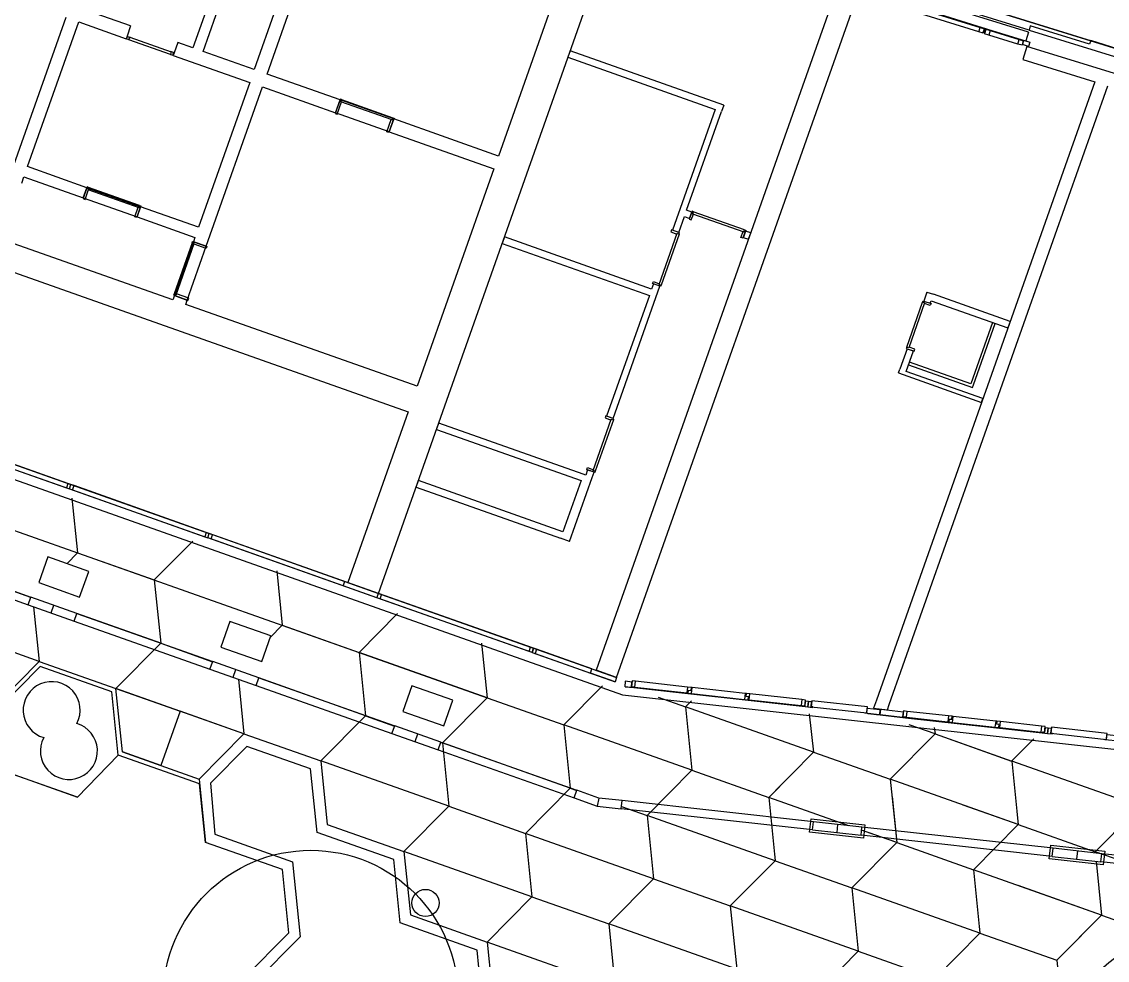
# Model space of a CAD drawing. Header units: metres. Extents: x 2681598 to 2681800, y 1249481 to 1249590.
# Drawn here: x 2681700.6 to 2681720.59, y 1249539.64 to 1249556.91 of the extents above; entities that cross this region are included whole.
import ezdxf

# ---------------------------------------------------------------- set-up
doc = ezdxf.new("R2010")
doc.units = ezdxf.units.M
doc.layers.add('flaeche', color=7, linetype='Continuous', true_color=0xffffff)
doc.layers.add('linien', color=7, linetype='Continuous', true_color=0x000000)

msp = doc.modelspace()

# ---------------------------------------------------------------- linework, layer by layer
at = {"layer": 'flaeche'}
msp.add_lwpolyline([(2681612.312, 1249590.013), (2681733.121, 1249552.588), (2681762.903, 1249542.058)], dxfattribs=at)
at = {"layer": 'linien'}
for p, q in [((2681612.312, 1249590.013), (2681733.121, 1249552.588)), ((2681609.207, 1249580.751), (2681711.665, 1249544.525)), ((2681705.119, 1249555.947), (2681706.563, 1249560.03)), ((2681710.884, 1249558.692), (2681709.381, 1249554.44)), ((2681707.171, 1249546.391), (2681711.457, 1249558.514)), ((2681704.152, 1249557.562), (2681703.752, 1249556.43)), ((2681703.941, 1249556.364), (2681704.341, 1249557.495)), ((2681719.152, 1249556.759), (2681716.968, 1249557.435)), ((2681702.607, 1249556.835), (2681701.197, 1249557.334)), ((2681715.52, 1249557.255), (2681711.178, 1249544.975)), ((2681719.14, 1249556.72), (2681716.957, 1249557.397)), ((2681716.995, 1249557.209), (2681718.288, 1249556.808)), ((2681705.283, 1249557.162), (2681704.883, 1249556.03)), ((2681711.555, 1249544.841), (2681715.919, 1249557.184)), ((2681718.227, 1249556.725), (2681716.998, 1249557.105)), ((2681717.024, 1249557.189), (2681718.253, 1249556.808)), ((2681701.415, 1249556.991), (2681700.385, 1249554.078)), ((2681700.709, 1249554.245), (2681701.651, 1249556.908)), ((2681701.651, 1249556.908), (2681702.523, 1249556.6)), ((2681702.607, 1249556.835), (2681702.54, 1249556.647)), ((2681702.607, 1249556.835), (2681702.54, 1249556.647)), ((2681718.227, 1249556.725), (2681718.253, 1249556.808)), ((2681718.253, 1249556.808), (2681718.33, 1249556.784)), ((2681718.285, 1249556.798), (2681718.288, 1249556.808)), ((2681718.288, 1249556.808), (2681718.347, 1249556.79)), ((2681719.175, 1249556.835), (2681719.152, 1249556.759)), ((2681720.267, 1249556.497), (2681719.175, 1249556.835)), ((2681702.54, 1249556.647), (2681702.523, 1249556.6)), ((2681702.54, 1249556.647), (2681702.523, 1249556.6)), ((2681702.533, 1249556.596), (2681702.549, 1249556.643)), ((2681702.549, 1249556.643), (2681702.606, 1249556.623)), ((2681702.575, 1249556.581), (2681702.592, 1249556.628)), ((2681702.606, 1249556.623), (2681702.592, 1249556.628)), ((2681702.592, 1249556.628), (2681703.355, 1249556.358)), ((2681718.305, 1249556.701), (2681718.227, 1249556.725)), ((2681718.33, 1249556.784), (2681718.285, 1249556.798)), ((2681718.33, 1249556.784), (2681718.305, 1249556.701)), ((2681718.309, 1249556.716), (2681718.33, 1249556.784)), ((2681718.323, 1249556.712), (2681718.309, 1249556.716)), ((2681718.337, 1249556.707), (2681718.323, 1249556.712)), ((2681718.332, 1249556.692), (2681718.358, 1249556.776)), ((2681718.41, 1249556.668), (2681718.332, 1249556.692)), ((2681718.358, 1249556.776), (2681718.337, 1249556.707)), ((2681718.347, 1249556.79), (2681718.407, 1249556.772)), ((2681718.404, 1249556.762), (2681718.358, 1249556.776)), ((2681718.358, 1249556.776), (2681718.436, 1249556.752)), ((2681718.407, 1249556.772), (2681718.404, 1249556.762)), ((2681718.407, 1249556.772), (2681719.008, 1249556.585)), ((2681718.436, 1249556.752), (2681718.41, 1249556.668)), ((2681718.947, 1249556.502), (2681718.41, 1249556.668)), ((2681718.436, 1249556.752), (2681718.972, 1249556.585)), ((2681719.14, 1249556.72), (2681719.09, 1249556.56)), ((2681719.152, 1249556.759), (2681722.195, 1249555.816)), ((2681702.575, 1249556.581), (2681702.533, 1249556.596)), ((2681703.339, 1249556.311), (2681702.575, 1249556.581)), ((2681703.474, 1249556.529), (2681703.407, 1249556.34)), ((2681703.474, 1249556.529), (2681703.407, 1249556.34)), ((2681703.752, 1249556.43), (2681703.474, 1249556.529)), ((2681718.947, 1249556.502), (2681718.972, 1249556.585)), ((2681719.024, 1249556.478), (2681718.947, 1249556.502)), ((2681718.972, 1249556.585), (2681719.05, 1249556.561)), ((2681719.004, 1249556.575), (2681719.008, 1249556.585)), ((2681719.05, 1249556.561), (2681719.004, 1249556.575)), ((2681719.008, 1249556.585), (2681719.168, 1249556.536)), ((2681719.05, 1249556.561), (2681719.024, 1249556.478)), ((2681719.029, 1249556.493), (2681719.05, 1249556.561)), ((2681719.143, 1249556.458), (2681719.029, 1249556.493)), ((2681719.112, 1249556.457), (2681719.038, 1249556.218)), ((2681719.112, 1249556.457), (2681719.038, 1249556.218)), ((2681719.09, 1249556.56), (2681719.168, 1249556.536)), ((2681722.057, 1249555.544), (2681719.112, 1249556.457)), ((2681719.143, 1249556.458), (2681719.14, 1249556.448)), ((2681719.168, 1249556.536), (2681719.143, 1249556.458)), ((2681720.288, 1249556.564), (2681720.267, 1249556.497)), ((2681721.147, 1249556.297), (2681720.288, 1249556.564)), ((2681703.355, 1249556.358), (2681703.339, 1249556.311)), ((2681703.339, 1249556.311), (2681703.381, 1249556.296)), ((2681703.398, 1249556.343), (2681703.341, 1249556.363)), ((2681703.341, 1249556.363), (2681703.355, 1249556.358)), ((2681703.381, 1249556.296), (2681703.398, 1249556.343)), ((2681703.407, 1249556.34), (2681703.391, 1249556.293)), ((2681703.407, 1249556.34), (2681703.391, 1249556.293)), ((2681703.391, 1249556.293), (2681704.8, 1249555.795)), ((2681704.883, 1249556.03), (2681703.941, 1249556.364)), ((2681710.701, 1249556.376), (2681710.66, 1249556.258)), ((2681710.66, 1249556.258), (2681713.37, 1249555.299)), ((2681713.53, 1249555.376), (2681710.701, 1249556.376)), ((2681719.038, 1249556.218), (2681720.365, 1249555.807)), ((2681676.645, 1249555.971), (2681709.171, 1249544.47)), ((2681706.463, 1249555.472), (2681705.119, 1249555.947)), ((2681720.365, 1249555.807), (2681716.341, 1249544.427)), ((2681704.8, 1249555.795), (2681703.858, 1249553.131)), ((2681703.999, 1249552.779), (2681705.036, 1249555.711)), ((2681705.036, 1249555.711), (2681706.379, 1249555.236)), ((2681716.576, 1249544.343), (2681720.603, 1249555.733)), ((2681706.463, 1249555.472), (2681706.374, 1249555.222)), ((2681706.379, 1249555.236), (2681706.463, 1249555.472)), ((2681706.379, 1249555.236), (2681706.463, 1249555.472)), ((2681706.412, 1249555.209), (2681706.492, 1249555.435)), ((2681706.468, 1249555.486), (2681706.463, 1249555.472)), ((2681707.453, 1249555.122), (2681706.463, 1249555.472)), ((2681706.491, 1249555.478), (2681706.468, 1249555.486)), ((2681706.478, 1249555.44), (2681706.491, 1249555.478)), ((2681706.492, 1249555.435), (2681706.478, 1249555.44)), ((2681707.421, 1249555.107), (2681706.478, 1249555.44)), ((2681706.491, 1249555.478), (2681707.434, 1249555.144)), ((2681706.374, 1249555.222), (2681706.412, 1249555.209)), ((2681707.369, 1249554.886), (2681706.379, 1249555.236)), ((2681713.37, 1249555.299), (2681712.584, 1249553.076)), ((2681712.846, 1249553.443), (2681713.488, 1249555.258)), ((2681713.53, 1249555.376), (2681713.488, 1249555.258)), ((2681707.327, 1249554.885), (2681707.407, 1249555.112)), ((2681707.453, 1249555.122), (2681707.364, 1249554.872)), ((2681707.369, 1249554.886), (2681707.453, 1249555.122)), ((2681707.369, 1249554.886), (2681707.453, 1249555.122)), ((2681707.407, 1249555.112), (2681707.421, 1249555.107)), ((2681707.434, 1249555.144), (2681707.421, 1249555.107)), ((2681707.434, 1249555.144), (2681707.458, 1249555.136)), ((2681707.458, 1249555.136), (2681707.453, 1249555.122)), ((2681709.381, 1249554.44), (2681707.453, 1249555.122)), ((2681707.364, 1249554.872), (2681707.327, 1249554.885)), ((2681707.369, 1249554.886), (2681709.297, 1249554.204)), ((2681701.802, 1249553.858), (2681700.709, 1249554.245)), ((2681700.601, 1249553.938), (2681700.643, 1249554.056)), ((2681700.643, 1249554.056), (2681701.735, 1249553.67)), ((2681709.297, 1249554.204), (2681707.882, 1249550.202)), ((2681701.802, 1249553.858), (2681701.73, 1249553.656)), ((2681701.735, 1249553.67), (2681701.802, 1249553.858)), ((2681701.735, 1249553.67), (2681701.802, 1249553.858)), ((2681701.768, 1249553.642), (2681701.831, 1249553.822)), ((2681701.807, 1249553.873), (2681701.802, 1249553.858)), ((2681701.802, 1249553.858), (2681702.791, 1249553.508)), ((2681701.83, 1249553.864), (2681701.807, 1249553.873)), ((2681701.83, 1249553.864), (2681701.817, 1249553.827)), ((2681701.831, 1249553.822), (2681701.817, 1249553.827)), ((2681701.817, 1249553.827), (2681702.76, 1249553.493)), ((2681702.773, 1249553.531), (2681701.83, 1249553.864)), ((2681701.73, 1249553.656), (2681701.768, 1249553.642)), ((2681701.735, 1249553.67), (2681702.725, 1249553.32)), ((2681702.682, 1249553.319), (2681702.745, 1249553.498)), ((2681702.791, 1249553.508), (2681702.72, 1249553.306)), ((2681702.725, 1249553.32), (2681702.791, 1249553.508)), ((2681702.725, 1249553.32), (2681702.791, 1249553.508)), ((2681702.745, 1249553.498), (2681702.76, 1249553.493)), ((2681702.76, 1249553.493), (2681702.773, 1249553.531)), ((2681702.773, 1249553.531), (2681702.796, 1249553.523)), ((2681702.796, 1249553.523), (2681702.791, 1249553.508)), ((2681703.858, 1249553.131), (2681702.791, 1249553.508)), ((2681712.941, 1249553.41), (2681712.846, 1249553.443)), ((2681712.941, 1249553.41), (2681712.894, 1249553.278)), ((2681712.899, 1249553.292), (2681712.941, 1249553.41)), ((2681712.899, 1249553.292), (2681712.941, 1249553.41)), ((2681712.946, 1249553.424), (2681712.941, 1249553.41)), ((2681712.969, 1249553.415), (2681712.946, 1249553.424)), ((2681712.969, 1249553.415), (2681712.956, 1249553.378)), ((2681713.912, 1249553.082), (2681712.969, 1249553.415)), ((2681702.72, 1249553.306), (2681702.682, 1249553.319)), ((2681702.725, 1249553.32), (2681703.792, 1249552.943)), ((2681712.702, 1249553.034), (2681712.805, 1249553.325)), ((2681712.805, 1249553.325), (2681712.899, 1249553.292)), ((2681712.894, 1249553.278), (2681712.932, 1249553.264)), ((2681712.932, 1249553.264), (2681712.97, 1249553.373)), ((2681712.97, 1249553.373), (2681712.956, 1249553.378)), ((2681712.956, 1249553.378), (2681713.899, 1249553.044)), ((2681712.337, 1249552.076), (2681712.67, 1249553.019)), ((2681712.57, 1249553.081), (2681712.556, 1249553.043)), ((2681712.556, 1249553.043), (2681712.665, 1249553.004)), ((2681712.702, 1249553.034), (2681712.57, 1249553.081)), ((2681712.702, 1249553.034), (2681712.584, 1249553.076)), ((2681712.702, 1249553.034), (2681712.584, 1249553.076)), ((2681712.665, 1249553.004), (2681712.67, 1249553.019)), ((2681712.67, 1249553.019), (2681712.708, 1249553.005)), ((2681712.716, 1249553.029), (2681712.702, 1249553.034)), ((2681712.708, 1249553.005), (2681712.716, 1249553.029)), ((2681713.846, 1249552.941), (2681713.885, 1249553.049)), ((2681713.931, 1249553.059), (2681713.884, 1249552.927)), ((2681713.885, 1249553.049), (2681713.899, 1249553.044)), ((2681713.889, 1249552.942), (2681713.931, 1249553.059)), ((2681713.889, 1249552.942), (2681713.931, 1249553.059)), ((2681713.899, 1249553.044), (2681713.912, 1249553.082)), ((2681713.912, 1249553.082), (2681713.936, 1249553.074)), ((2681713.936, 1249553.074), (2681713.931, 1249553.059)), ((2681714.025, 1249553.026), (2681713.931, 1249553.059)), ((2681713.983, 1249552.908), (2681714.025, 1249553.026)), ((2681703.385, 1249551.792), (2681700.236, 1249552.906)), ((2681703.741, 1249552.844), (2681703.408, 1249551.901)), ((2681703.413, 1249551.873), (2681703.763, 1249552.862)), ((2681703.445, 1249551.888), (2681703.779, 1249552.831)), ((2681703.741, 1249552.844), (2681703.749, 1249552.867)), ((2681703.779, 1249552.831), (2681703.741, 1249552.844)), ((2681703.749, 1249552.867), (2681703.763, 1249552.862)), ((2681703.792, 1249552.943), (2681703.763, 1249552.862)), ((2681703.763, 1249552.862), (2681704.013, 1249552.774)), ((2681703.999, 1249552.779), (2681703.763, 1249552.862)), ((2681703.999, 1249552.779), (2681703.763, 1249552.862)), ((2681703.774, 1249552.816), (2681703.779, 1249552.831)), ((2681704, 1249552.736), (2681703.774, 1249552.816)), ((2681709.49, 1249552.95), (2681709.448, 1249552.832)), ((2681709.448, 1249552.832), (2681712.159, 1249551.873)), ((2681712.201, 1249551.991), (2681709.49, 1249552.95)), ((2681712.708, 1249553.005), (2681712.374, 1249552.063)), ((2681713.884, 1249552.927), (2681713.846, 1249552.941)), ((2681713.889, 1249552.942), (2681713.983, 1249552.908)), ((2681703.649, 1249551.789), (2681703.999, 1249552.779)), ((2681704.013, 1249552.774), (2681704, 1249552.736)), ((2681700.069, 1249552.434), (2681707.716, 1249549.731)), ((2681711.491, 1249549.61), (2681712.352, 1249552.044)), ((2681712.234, 1249552.086), (2681712.201, 1249551.991)), ((2681712.22, 1249552.091), (2681712.233, 1249552.128)), ((2681712.352, 1249552.044), (2681712.22, 1249552.091)), ((2681712.233, 1249552.128), (2681712.342, 1249552.09)), ((2681712.352, 1249552.044), (2681712.234, 1249552.086)), ((2681712.352, 1249552.044), (2681712.234, 1249552.086)), ((2681712.342, 1249552.09), (2681712.337, 1249552.076)), ((2681712.337, 1249552.076), (2681712.374, 1249552.063)), ((2681712.366, 1249552.039), (2681712.352, 1249552.044)), ((2681712.374, 1249552.063), (2681712.366, 1249552.039)), ((2681703.413, 1249551.873), (2681703.385, 1249551.792)), ((2681703.408, 1249551.901), (2681703.399, 1249551.878)), ((2681703.399, 1249551.878), (2681703.413, 1249551.873)), ((2681703.408, 1249551.901), (2681703.445, 1249551.888)), ((2681703.413, 1249551.873), (2681703.663, 1249551.784)), ((2681703.649, 1249551.789), (2681703.413, 1249551.873)), ((2681703.649, 1249551.789), (2681703.413, 1249551.873)), ((2681703.45, 1249551.902), (2681703.445, 1249551.888)), ((2681703.677, 1249551.822), (2681703.45, 1249551.902)), ((2681703.663, 1249551.784), (2681703.677, 1249551.822)), ((2681712.159, 1249551.873), (2681711.373, 1249549.652)), ((2681717.272, 1249551.936), (2681717.214, 1249551.771)), ((2681717.272, 1249551.936), (2681717.39, 1249551.895)), ((2681718.804, 1249551.395), (2681717.39, 1249551.895)), ((2681703.621, 1249551.709), (2681703.649, 1249551.789)), ((2681707.882, 1249550.202), (2681703.621, 1249551.709)), ((2681716.898, 1249550.923), (2681717.191, 1249551.753)), ((2681717.229, 1249551.739), (2681716.936, 1249550.91)), ((2681717.191, 1249551.753), (2681717.2, 1249551.776)), ((2681717.229, 1249551.739), (2681717.191, 1249551.753)), ((2681717.2, 1249551.776), (2681717.214, 1249551.771)), ((2681717.214, 1249551.771), (2681717.332, 1249551.73)), ((2681717.214, 1249551.771), (2681717.346, 1249551.725)), ((2681717.214, 1249551.771), (2681717.332, 1249551.73)), ((2681717.224, 1249551.725), (2681717.229, 1249551.739)), ((2681717.333, 1249551.687), (2681717.224, 1249551.725)), ((2681717.332, 1249551.73), (2681717.348, 1249551.777)), ((2681717.346, 1249551.725), (2681717.333, 1249551.687)), ((2681717.348, 1249551.777), (2681718.763, 1249551.277)), ((2681718.48, 1249551.377), (2681718.08, 1249550.245)), ((2681718.127, 1249550.229), (2681718.527, 1249551.36)), ((2681718.48, 1249551.377), (2681718.527, 1249551.36)), ((2681718.804, 1249551.395), (2681718.763, 1249551.277)), ((2681716.904, 1249550.894), (2681716.771, 1249550.517)), ((2681716.888, 1249550.476), (2681717.022, 1249550.853)), ((2681716.898, 1249550.923), (2681716.89, 1249550.899)), ((2681716.89, 1249550.899), (2681716.904, 1249550.894)), ((2681716.936, 1249550.91), (2681716.898, 1249550.923)), ((2681716.904, 1249550.894), (2681717.022, 1249550.853)), ((2681716.904, 1249550.894), (2681717.036, 1249550.848)), ((2681716.904, 1249550.894), (2681717.022, 1249550.853)), ((2681716.941, 1249550.924), (2681716.936, 1249550.91)), ((2681717.049, 1249550.886), (2681716.941, 1249550.924)), ((2681717.036, 1249550.848), (2681717.049, 1249550.886)), ((2681716.932, 1249550.598), (2681716.948, 1249550.645)), ((2681718.08, 1249550.245), (2681716.948, 1249550.645)), ((2681716.746, 1249550.447), (2681716.771, 1249550.517)), ((2681716.746, 1249550.447), (2681718.278, 1249549.905)), ((2681718.303, 1249549.976), (2681716.888, 1249550.476)), ((2681716.932, 1249550.598), (2681718.11, 1249550.182)), ((2681718.11, 1249550.182), (2681718.127, 1249550.229)), ((2681718.278, 1249549.905), (2681718.303, 1249549.976)), ((2681707.716, 1249549.731), (2681706.605, 1249546.591)), ((2681711.359, 1249549.657), (2681711.346, 1249549.619)), ((2681711.346, 1249549.619), (2681711.454, 1249549.581)), ((2681711.491, 1249549.61), (2681711.359, 1249549.657)), ((2681711.491, 1249549.61), (2681711.373, 1249549.652)), ((2681711.491, 1249549.61), (2681711.373, 1249549.652)), ((2681711.505, 1249549.605), (2681711.491, 1249549.61)), ((2681708.238, 1249549.408), (2681708.28, 1249549.526)), ((2681710.943, 1249548.584), (2681708.28, 1249549.526)), ((2681711.126, 1249548.652), (2681711.459, 1249549.595)), ((2681711.497, 1249549.582), (2681711.164, 1249548.639)), ((2681711.454, 1249549.581), (2681711.459, 1249549.595)), ((2681711.459, 1249549.595), (2681711.497, 1249549.582)), ((2681711.497, 1249549.582), (2681711.505, 1249549.605)), ((2681698.931, 1249549.215), (2681701.479, 1249548.314)), ((2681698.959, 1249549.295), (2681701.508, 1249548.394)), ((2681701.451, 1249548.414), (2681699.016, 1249549.275)), ((2681708.238, 1249549.408), (2681710.901, 1249548.467)), ((2681698.988, 1249549.195), (2681701.423, 1249548.334)), ((2681711.023, 1249548.662), (2681710.99, 1249548.568)), ((2681711.009, 1249548.667), (2681711.023, 1249548.705)), ((2681711.141, 1249548.62), (2681711.009, 1249548.667)), ((2681711.023, 1249548.705), (2681711.131, 1249548.666)), ((2681711.141, 1249548.62), (2681711.023, 1249548.662)), ((2681711.141, 1249548.62), (2681711.023, 1249548.662)), ((2681711.108, 1249548.526), (2681711.141, 1249548.62)), ((2681711.131, 1249548.666), (2681711.126, 1249548.652)), ((2681711.164, 1249548.639), (2681711.126, 1249548.652)), ((2681711.155, 1249548.615), (2681711.141, 1249548.62)), ((2681711.164, 1249548.639), (2681711.155, 1249548.615)), ((2681701.451, 1249548.414), (2681701.423, 1249548.334)), ((2681701.508, 1249548.394), (2681701.451, 1249548.414)), ((2681707.863, 1249548.348), (2681707.905, 1249548.466)), ((2681710.568, 1249547.524), (2681707.905, 1249548.466)), ((2681710.901, 1249548.467), (2681710.568, 1249547.524)), ((2681710.691, 1249547.348), (2681711.108, 1249548.526)), ((2681710.99, 1249548.568), (2681710.943, 1249548.584)), ((2681701.423, 1249548.334), (2681701.479, 1249548.314)), ((2681701.479, 1249548.314), (2681701.508, 1249548.394)), ((2681701.479, 1249548.314), (2681704.028, 1249547.413)), ((2681701.479, 1249548.314), (2681701.536, 1249548.294)), ((2681701.508, 1249548.394), (2681704.056, 1249547.493)), ((2681701.564, 1249548.374), (2681701.508, 1249548.394)), ((2681701.536, 1249548.294), (2681701.564, 1249548.374)), ((2681701.536, 1249548.294), (2681703.971, 1249547.433)), ((2681704, 1249547.513), (2681701.564, 1249548.374)), ((2681707.863, 1249548.348), (2681710.526, 1249547.406)), ((2681701.527, 1249548.14), (2681701.629, 1249547.137)), ((2681704, 1249547.513), (2681703.971, 1249547.433)), ((2681703.971, 1249547.433), (2681704.028, 1249547.413)), ((2681704.056, 1249547.493), (2681704, 1249547.513)), ((2681704.028, 1249547.413), (2681704.056, 1249547.493)), ((2681707.143, 1249546.311), (2681704.028, 1249547.413)), ((2681704.084, 1249547.393), (2681704.028, 1249547.413)), ((2681707.171, 1249546.391), (2681704.056, 1249547.493)), ((2681704.056, 1249547.493), (2681704.113, 1249547.473)), ((2681704.113, 1249547.473), (2681704.084, 1249547.393)), ((2681704.113, 1249547.473), (2681706.549, 1249546.611)), ((2681703.043, 1249546.637), (2681703.753, 1249547.353)), ((2681706.521, 1249546.531), (2681704.084, 1249547.393)), ((2681710.691, 1249547.348), (2681710.526, 1249547.406)), ((2681698.214, 1249547.066), (2681700.717, 1249546.181)), ((2681698.264, 1249547.207), (2681700.767, 1249546.322)), ((2681701.081, 1249547.06), (2681700.914, 1249546.588)), ((2681701.835, 1249546.793), (2681701.081, 1249547.06)), ((2681701.43, 1249546.936), (2681701.629, 1249547.137)), ((2681701.629, 1249547.137), (2681703.043, 1249546.637)), ((2681699.39, 1249546.804), (2681700.765, 1249546.318)), ((2681701.668, 1249546.322), (2681701.835, 1249546.793)), ((2681703.043, 1249546.637), (2681703.161, 1249545.471)), ((2681705.299, 1249546.806), (2681705.4, 1249545.803)), ((2681706.521, 1249546.531), (2681706.549, 1249546.611)), ((2681706.549, 1249546.611), (2681707.171, 1249546.391)), ((2681700.914, 1249546.588), (2681701.668, 1249546.322)), ((2681707.143, 1249546.311), (2681706.521, 1249546.531)), ((2681706.605, 1249546.591), (2681707.171, 1249546.391)), ((2681700.717, 1249546.181), (2681700.767, 1249546.322)), ((2681700.717, 1249546.181), (2681700.767, 1249546.322)), ((2681701.615, 1249546.022), (2681700.767, 1249546.322)), ((2681707.143, 1249546.311), (2681707.171, 1249546.391)), ((2681709.999, 1249545.301), (2681707.143, 1249546.311)), ((2681707.199, 1249546.291), (2681707.143, 1249546.311)), ((2681710.028, 1249545.381), (2681707.171, 1249546.391)), ((2681707.171, 1249546.391), (2681707.228, 1249546.371)), ((2681707.228, 1249546.371), (2681707.199, 1249546.291)), ((2681709.943, 1249545.321), (2681707.199, 1249546.291)), ((2681707.228, 1249546.371), (2681709.971, 1249545.401)), ((2681700.717, 1249546.181), (2681701.565, 1249545.881)), ((2681700.82, 1249546.144), (2681700.922, 1249545.138)), ((2681701.141, 1249546.031), (2681701.191, 1249546.172)), ((2681701.565, 1249545.881), (2681701.615, 1249546.022)), ((2681701.565, 1249545.881), (2681701.615, 1249546.022)), ((2681703.161, 1249545.471), (2681701.614, 1249546.018)), ((2681701.615, 1249546.022), (2681704.118, 1249545.137)), ((2681706.814, 1249545.303), (2681707.524, 1249546.02)), ((2681700.922, 1249545.138), (2681698.565, 1249545.971)), ((2681701.565, 1249545.881), (2681704.068, 1249544.996)), ((2681704.432, 1249545.875), (2681704.266, 1249545.403)), ((2681705.187, 1249545.608), (2681704.432, 1249545.875)), ((2681705.175, 1249545.576), (2681705.4, 1249545.803)), ((2681705.4, 1249545.803), (2681706.814, 1249545.303)), ((2681702.337, 1249544.638), (2681703.161, 1249545.471)), ((2681703.161, 1249545.471), (2681704.117, 1249545.133)), ((2681705.02, 1249545.137), (2681705.187, 1249545.608)), ((2681709.07, 1249545.473), (2681709.171, 1249544.47)), ((2681704.266, 1249545.403), (2681705.02, 1249545.137)), ((2681709.171, 1249544.47), (2681706.814, 1249545.303)), ((2681706.814, 1249545.303), (2681706.932, 1249544.137)), ((2681709.943, 1249545.321), (2681709.971, 1249545.401)), ((2681709.999, 1249545.301), (2681709.943, 1249545.321)), ((2681709.971, 1249545.401), (2681710.028, 1249545.381)), ((2681709.999, 1249545.301), (2681710.028, 1249545.381)), ((2681710.028, 1249545.381), (2681709.999, 1249545.301)), ((2681709.999, 1249545.301), (2681711.527, 1249544.761)), ((2681709.999, 1249545.301), (2681710.056, 1249545.281)), ((2681710.028, 1249545.381), (2681711.555, 1249544.841)), ((2681710.084, 1249545.361), (2681710.028, 1249545.381)), ((2681710.084, 1249545.361), (2681710.056, 1249545.281)), ((2681710.056, 1249545.281), (2681711.074, 1249544.921)), ((2681711.103, 1249545.001), (2681710.084, 1249545.361)), ((2681700.098, 1249544.305), (2681700.922, 1249545.138)), ((2681700.943, 1249545.046), (2681700.117, 1249544.214)), ((2681700.922, 1249545.138), (2681702.337, 1249544.638)), ((2681702.262, 1249544.579), (2681700.943, 1249545.046)), ((2681704.068, 1249544.996), (2681704.118, 1249545.137)), ((2681704.068, 1249544.996), (2681704.118, 1249545.137)), ((2681704.967, 1249544.837), (2681704.118, 1249545.137)), ((2681704.068, 1249544.996), (2681704.917, 1249544.696)), ((2681704.493, 1249544.846), (2681704.543, 1249544.987)), ((2681704.917, 1249544.696), (2681704.967, 1249544.837)), ((2681704.917, 1249544.696), (2681704.967, 1249544.837)), ((2681706.932, 1249544.137), (2681704.965, 1249544.833)), ((2681704.967, 1249544.837), (2681707.47, 1249543.952)), ((2681711.074, 1249544.921), (2681711.103, 1249545.001)), ((2681711.527, 1249544.761), (2681711.074, 1249544.921)), ((2681711.103, 1249545.001), (2681711.555, 1249544.841)), ((2681711.555, 1249544.841), (2681711.178, 1249544.975)), ((2681711.555, 1249544.841), (2681711.527, 1249544.761)), ((2681704.694, 1249543.805), (2681702.337, 1249544.638)), ((2681702.455, 1249543.472), (2681702.337, 1249544.638)), ((2681702.337, 1249544.638), (2681703.516, 1249544.221)), ((2681704.592, 1249544.811), (2681704.694, 1249543.805)), ((2681704.917, 1249544.696), (2681707.42, 1249543.811)), ((2681707.784, 1249544.69), (2681707.617, 1249544.218)), ((2681708.538, 1249544.423), (2681707.784, 1249544.69)), ((2681710.586, 1249543.97), (2681711.295, 1249544.686)), ((2681711.712, 1249544.672), (2681711.723, 1249544.772)), ((2681711.712, 1249544.672), (2681711.872, 1249544.655)), ((2681711.82, 1249544.66), (2681711.712, 1249544.672)), ((2681711.723, 1249544.772), (2681711.724, 1249544.782)), ((2681711.838, 1249544.759), (2681711.723, 1249544.772)), ((2681711.82, 1249544.657), (2681711.82, 1249544.66)), ((2681711.84, 1249544.779), (2681711.828, 1249544.67)), ((2681711.828, 1249544.67), (2681711.838, 1249544.759)), ((2681711.873, 1249544.665), (2681711.828, 1249544.67)), ((2681711.828, 1249544.67), (2681711.894, 1249544.663)), ((2681711.906, 1249544.772), (2681711.84, 1249544.779)), ((2681711.872, 1249544.655), (2681711.873, 1249544.665)), ((2681711.872, 1249544.655), (2681714.976, 1249544.312)), ((2681711.894, 1249544.663), (2681711.906, 1249544.772)), ((2681711.894, 1249544.663), (2681712.849, 1249544.557)), ((2681712.861, 1249544.666), (2681711.906, 1249544.772)), ((2681712.861, 1249544.666), (2681712.849, 1249544.557)), ((2681712.927, 1249544.659), (2681712.861, 1249544.666)), ((2681712.927, 1249544.659), (2681712.921, 1249544.605)), ((2681712.948, 1249544.657), (2681712.927, 1249544.659)), ((2681712.936, 1249544.548), (2681712.948, 1249544.657)), ((2681713.926, 1249544.549), (2681712.948, 1249544.657)), ((2681702.38, 1249543.413), (2681702.262, 1249544.579)), ((2681708.347, 1249543.637), (2681709.171, 1249544.47)), ((2681708.372, 1249543.952), (2681708.538, 1249544.423)), ((2681709.171, 1249544.47), (2681710.586, 1249543.97)), ((2681711.665, 1249544.525), (2681738.154, 1249541.597)), ((2681712.319, 1249544.481), (2681712.825, 1249544.303)), ((2681712.825, 1249544.303), (2681712.934, 1249544.413)), ((2681712.849, 1249544.557), (2681712.87, 1249544.555)), ((2681712.876, 1249544.61), (2681712.87, 1249544.555)), ((2681712.87, 1249544.555), (2681712.936, 1249544.548)), ((2681712.876, 1249544.61), (2681712.921, 1249544.605)), ((2681712.936, 1249544.548), (2681713.914, 1249544.439)), ((2681713.926, 1249544.549), (2681713.914, 1249544.439)), ((2681713.914, 1249544.439), (2681713.979, 1249544.432)), ((2681713.947, 1249544.547), (2681713.926, 1249544.549)), ((2681713.941, 1249544.492), (2681713.947, 1249544.547)), ((2681713.985, 1249544.487), (2681713.941, 1249544.492)), ((2681714.012, 1249544.539), (2681713.947, 1249544.547)), ((2681713.979, 1249544.432), (2681713.985, 1249544.487)), ((2681713.979, 1249544.432), (2681714, 1249544.43)), ((2681714, 1249544.43), (2681714.012, 1249544.539)), ((2681714, 1249544.43), (2681714.956, 1249544.324)), ((2681714.968, 1249544.434), (2681714.012, 1249544.539)), ((2681714.968, 1249544.434), (2681714.956, 1249544.324)), ((2681715.034, 1249544.426), (2681714.968, 1249544.434)), ((2681715.022, 1249544.317), (2681715.034, 1249544.426)), ((2681715.149, 1249544.414), (2681715.137, 1249544.304)), ((2681716.174, 1249544.3), (2681715.149, 1249544.414)), ((2681716.341, 1249544.427), (2681716.288, 1249544.277)), ((2681703.516, 1249544.221), (2681703.163, 1249543.221)), ((2681704.694, 1249543.805), (2681703.516, 1249544.221)), ((2681707.617, 1249544.218), (2681708.372, 1249543.952)), ((2681715.182, 1249543.469), (2681712.825, 1249544.303)), ((2681712.825, 1249544.303), (2681712.943, 1249543.137)), ((2681714.956, 1249544.324), (2681715.022, 1249544.317)), ((2681714.977, 1249544.322), (2681714.976, 1249544.312)), ((2681714.976, 1249544.312), (2681715.078, 1249544.3)), ((2681715.022, 1249544.317), (2681714.977, 1249544.322)), ((2681715.031, 1249544.406), (2681715.022, 1249544.317)), ((2681715.089, 1249544.4), (2681715.031, 1249544.406)), ((2681715.078, 1249544.3), (2681715.089, 1249544.4)), ((2681715.089, 1249544.4), (2681715.078, 1249544.3)), ((2681715.078, 1249544.3), (2681715.166, 1249544.29)), ((2681715.147, 1249544.393), (2681715.089, 1249544.4)), ((2681715.137, 1249544.304), (2681715.147, 1249544.393)), ((2681715.168, 1249544.301), (2681715.137, 1249544.304)), ((2681715.137, 1249544.304), (2681716.162, 1249544.191)), ((2681715.166, 1249544.29), (2681715.168, 1249544.301)), ((2681716.162, 1249544.191), (2681716.174, 1249544.3)), ((2681716.162, 1249544.191), (2681716.171, 1249544.28)), ((2681716.171, 1249544.28), (2681716.406, 1249544.254)), ((2681716.288, 1249544.277), (2681716.543, 1249544.249)), ((2681716.406, 1249544.254), (2681716.395, 1249544.155)), ((2681716.406, 1249544.254), (2681716.407, 1249544.264)), ((2681716.412, 1249544.153), (2681716.423, 1249544.252)), ((2681716.423, 1249544.252), (2681716.424, 1249544.262)), ((2681716.84, 1249544.206), (2681716.423, 1249544.252)), ((2681716.543, 1249544.249), (2681716.576, 1249544.343)), ((2681716.842, 1249544.226), (2681716.83, 1249544.117)), ((2681716.908, 1249544.219), (2681716.842, 1249544.226)), ((2681716.896, 1249544.11), (2681716.908, 1249544.219)), ((2681717.668, 1249544.135), (2681716.908, 1249544.219)), ((2681706.108, 1249543.305), (2681706.932, 1249544.137)), ((2681706.932, 1249544.137), (2681707.468, 1249543.948)), ((2681715.103, 1249544.174), (2681715.182, 1249543.469)), ((2681716.13, 1249544.184), (2681716.131, 1249544.194)), ((2681716.395, 1249544.155), (2681716.13, 1249544.184)), ((2681716.131, 1249544.194), (2681716.162, 1249544.191)), ((2681716.181, 1249544.178), (2681716.395, 1249544.155)), ((2681716.181, 1249544.175), (2681716.181, 1249544.178)), ((2681716.412, 1249544.153), (2681716.874, 1249544.102)), ((2681716.822, 1249544.107), (2681716.412, 1249544.153)), ((2681716.822, 1249544.104), (2681716.822, 1249544.107)), ((2681716.83, 1249544.117), (2681716.84, 1249544.206)), ((2681716.875, 1249544.112), (2681716.83, 1249544.117)), ((2681716.83, 1249544.117), (2681716.896, 1249544.11)), ((2681716.874, 1249544.102), (2681716.875, 1249544.112)), ((2681716.874, 1249544.102), (2681719.391, 1249543.824)), ((2681716.896, 1249544.11), (2681717.656, 1249544.026)), ((2681717.668, 1249544.135), (2681717.656, 1249544.026)), ((2681717.656, 1249544.026), (2681717.677, 1249544.024)), ((2681717.733, 1249544.128), (2681717.668, 1249544.135)), ((2681717.683, 1249544.078), (2681717.677, 1249544.024)), ((2681717.677, 1249544.024), (2681717.742, 1249544.016)), ((2681717.683, 1249544.078), (2681717.727, 1249544.073)), ((2681717.727, 1249544.073), (2681717.733, 1249544.128)), ((2681717.754, 1249544.126), (2681717.733, 1249544.128)), ((2681717.742, 1249544.016), (2681717.754, 1249544.126)), ((2681717.742, 1249544.016), (2681718.524, 1249543.93)), ((2681718.537, 1249544.039), (2681717.754, 1249544.126)), ((2681718.537, 1249544.039), (2681718.524, 1249543.93)), ((2681718.557, 1249544.037), (2681718.537, 1249544.039)), ((2681718.557, 1249544.037), (2681718.551, 1249543.982)), ((2681718.623, 1249544.03), (2681718.557, 1249544.037)), ((2681718.611, 1249543.92), (2681718.623, 1249544.03)), ((2681719.383, 1249543.946), (2681718.623, 1249544.03)), ((2681707.42, 1249543.811), (2681707.47, 1249543.952)), ((2681707.42, 1249543.811), (2681707.47, 1249543.952)), ((2681708.319, 1249543.652), (2681707.47, 1249543.952)), ((2681712.943, 1249543.137), (2681710.586, 1249543.97)), ((2681710.586, 1249543.97), (2681710.704, 1249542.804)), ((2681717.421, 1249543.802), (2681716.945, 1249543.97)), ((2681717.407, 1249543.919), (2681717.421, 1249543.802)), ((2681718.524, 1249543.93), (2681718.59, 1249543.923)), ((2681718.596, 1249543.977), (2681718.551, 1249543.982)), ((2681718.596, 1249543.977), (2681718.59, 1249543.923)), ((2681718.59, 1249543.923), (2681718.611, 1249543.92)), ((2681718.611, 1249543.92), (2681719.371, 1249543.836)), ((2681719.383, 1249543.946), (2681719.371, 1249543.836)), ((2681719.371, 1249543.836), (2681719.436, 1249543.829)), ((2681719.448, 1249543.938), (2681719.383, 1249543.946)), ((2681719.392, 1249543.834), (2681719.391, 1249543.824)), ((2681719.391, 1249543.824), (2681719.493, 1249543.812)), ((2681719.436, 1249543.829), (2681719.392, 1249543.834)), ((2681719.436, 1249543.829), (2681719.448, 1249543.938)), ((2681719.446, 1249543.918), (2681719.436, 1249543.829)), ((2681719.504, 1249543.912), (2681719.446, 1249543.918)), ((2681719.493, 1249543.812), (2681719.504, 1249543.912)), ((2681719.504, 1249543.912), (2681719.493, 1249543.812)), ((2681719.562, 1249543.905), (2681719.504, 1249543.912)), ((2681719.564, 1249543.926), (2681719.552, 1249543.816)), ((2681719.552, 1249543.816), (2681719.562, 1249543.905)), ((2681719.582, 1249543.813), (2681719.552, 1249543.816)), ((2681719.552, 1249543.816), (2681720.576, 1249543.703)), ((2681720.589, 1249543.812), (2681719.564, 1249543.926)), ((2681719.581, 1249543.802), (2681719.582, 1249543.813)), ((2681720.576, 1249543.703), (2681720.589, 1249543.812)), ((2681703.869, 1249542.972), (2681704.694, 1249543.805)), ((2681704.694, 1249543.805), (2681706.108, 1249543.305)), ((2681707.42, 1249543.811), (2681708.269, 1249543.511)), ((2681707.844, 1249543.661), (2681707.894, 1249543.802)), ((2681708.269, 1249543.511), (2681708.319, 1249543.652)), ((2681708.269, 1249543.511), (2681708.319, 1249543.652)), ((2681708.317, 1249543.648), (2681708.347, 1249543.637)), ((2681708.319, 1249543.652), (2681710.822, 1249542.767)), ((2681708.347, 1249543.637), (2681708.465, 1249542.471)), ((2681710.704, 1249542.804), (2681708.347, 1249543.637)), ((2681716.596, 1249542.969), (2681717.421, 1249543.802)), ((2681717.421, 1249543.802), (2681718.831, 1249543.303)), ((2681717.421, 1249543.802), (2681718.835, 1249543.302)), ((2681718.831, 1249543.303), (2681719.24, 1249543.716)), ((2681719.493, 1249543.812), (2681719.581, 1249543.802)), ((2681720.544, 1249543.696), (2681720.546, 1249543.706)), ((2681720.81, 1249543.667), (2681720.544, 1249543.696)), ((2681720.546, 1249543.706), (2681720.576, 1249543.703)), ((2681720.576, 1249543.703), (2681720.586, 1249543.792)), ((2681720.586, 1249543.792), (2681720.821, 1249543.766)), ((2681701.63, 1249542.639), (2681702.38, 1249543.413)), ((2681702.38, 1249543.413), (2681701.63, 1249542.639)), ((2681703.878, 1249542.884), (2681702.38, 1249543.413)), ((2681702.455, 1249543.472), (2681703.869, 1249542.972)), ((2681703.163, 1249543.221), (2681702.455, 1249543.472)), ((2681704.746, 1249543.574), (2681704.076, 1249542.897)), ((2681704.746, 1249543.574), (2681704.076, 1249542.897)), ((2681705.922, 1249543.158), (2681704.746, 1249543.574)), ((2681705.922, 1249543.158), (2681704.746, 1249543.574)), ((2681708.269, 1249543.511), (2681710.772, 1249542.626)), ((2681714.357, 1249542.636), (2681715.182, 1249543.469)), ((2681715.182, 1249543.469), (2681716.596, 1249542.969)), ((2681703.163, 1249543.221), (2681703.869, 1249542.972)), ((2681706.108, 1249543.305), (2681706.226, 1249542.139)), ((2681708.465, 1249542.471), (2681706.108, 1249543.305)), ((2681721.192, 1249542.468), (2681718.835, 1249543.302)), ((2681718.835, 1249543.302), (2681718.953, 1249542.136)), ((2681700.214, 1249543.14), (2681701.63, 1249542.639)), ((2681701.63, 1249542.639), (2681700.216, 1249543.139)), ((2681706.04, 1249541.992), (2681705.922, 1249543.158)), ((2681706.04, 1249541.992), (2681705.922, 1249543.158)), ((2681712.118, 1249542.304), (2681712.943, 1249543.137)), ((2681712.943, 1249543.137), (2681714.357, 1249542.636)), ((2681703.869, 1249542.972), (2681703.987, 1249541.806)), ((2681703.987, 1249541.806), (2681703.878, 1249542.884)), ((2681704.076, 1249542.897), (2681704.159, 1249541.957)), ((2681704.076, 1249542.897), (2681704.159, 1249541.957)), ((2681714.357, 1249542.636), (2681714.605, 1249542.887)), ((2681718.953, 1249542.136), (2681716.596, 1249542.969)), ((2681716.596, 1249542.969), (2681716.714, 1249541.803)), ((2681709.879, 1249541.971), (2681710.704, 1249542.804)), ((2681710.704, 1249542.804), (2681710.822, 1249542.762)), ((2681710.772, 1249542.626), (2681710.822, 1249542.767)), ((2681710.772, 1249542.626), (2681710.822, 1249542.767)), ((2681710.772, 1249542.626), (2681711.196, 1249542.476)), ((2681711.23, 1249542.623), (2681710.822, 1249542.767)), ((2681711.23, 1249542.623), (2681711.196, 1249542.476)), ((2681711.66, 1249542.575), (2681711.23, 1249542.623)), ((2681714.357, 1249542.636), (2681714.475, 1249541.47)), ((2681715.835, 1249542.114), (2681714.357, 1249542.636)), ((2681716.628, 1249542.649), (2681716.714, 1249541.803)), ((2681707.64, 1249541.638), (2681708.465, 1249542.471)), ((2681708.465, 1249542.471), (2681709.879, 1249541.971)), ((2681711.196, 1249542.476), (2681711.643, 1249542.426)), ((2681711.643, 1249542.426), (2681711.66, 1249542.575)), ((2681711.643, 1249542.426), (2681711.66, 1249542.575)), ((2681715.164, 1249542.037), (2681711.643, 1249542.426)), ((2681711.649, 1249542.47), (2681712.118, 1249542.304)), ((2681715.18, 1249542.186), (2681711.66, 1249542.575)), ((2681718.953, 1249542.136), (2681717.937, 1249542.495)), ((2681720.367, 1249541.636), (2681721.192, 1249542.468)), ((2681712.118, 1249542.304), (2681712.236, 1249541.138)), ((2681714.475, 1249541.47), (2681712.118, 1249542.304)), ((2681715.108, 1249541.993), (2681715.136, 1249542.241)), ((2681715.136, 1249542.241), (2681716.13, 1249542.132)), ((2681718.928, 1249542.378), (2681718.953, 1249542.136)), ((2681706.226, 1249542.139), (2681707.64, 1249541.638)), ((2681715.164, 1249542.037), (2681715.18, 1249542.186)), ((2681715.164, 1249542.037), (2681715.18, 1249542.186)), ((2681715.164, 1249542.037), (2681716.058, 1249541.938)), ((2681716.075, 1249542.087), (2681715.18, 1249542.186)), ((2681715.627, 1249542.137), (2681715.611, 1249541.988)), ((2681716.058, 1249541.938), (2681716.075, 1249542.087)), ((2681716.058, 1249541.938), (2681716.075, 1249542.087)), ((2681716.714, 1249541.803), (2681716.068, 1249542.031)), ((2681719.595, 1249541.698), (2681716.075, 1249542.087)), ((2681716.13, 1249542.132), (2681716.102, 1249541.883)), ((2681716.714, 1249541.803), (2681716.117, 1249542.014)), ((2681718.128, 1249541.303), (2681718.953, 1249542.136)), ((2681718.953, 1249542.136), (2681720.367, 1249541.636)), ((2681704.159, 1249541.957), (2681705.587, 1249541.452)), ((2681704.159, 1249541.957), (2681705.587, 1249541.452)), ((2681707.454, 1249541.492), (2681706.04, 1249541.992)), ((2681707.454, 1249541.492), (2681706.04, 1249541.992)), ((2681709.879, 1249541.971), (2681709.997, 1249540.805)), ((2681712.236, 1249541.138), (2681709.879, 1249541.971)), ((2681716.102, 1249541.883), (2681715.108, 1249541.993)), ((2681719.578, 1249541.549), (2681716.058, 1249541.938)), ((2681705.401, 1249541.306), (2681703.987, 1249541.806)), ((2681707.64, 1249541.638), (2681707.758, 1249540.472)), ((2681709.997, 1249540.805), (2681707.64, 1249541.638)), ((2681715.889, 1249540.97), (2681716.714, 1249541.803)), ((2681716.714, 1249541.803), (2681718.128, 1249541.303)), ((2681719.523, 1249541.505), (2681719.551, 1249541.753)), ((2681719.551, 1249541.753), (2681720.545, 1249541.644)), ((2681719.578, 1249541.549), (2681719.595, 1249541.698)), ((2681719.578, 1249541.549), (2681719.595, 1249541.698)), ((2681720.49, 1249541.599), (2681719.595, 1249541.698)), ((2681720.042, 1249541.649), (2681720.026, 1249541.5)), ((2681722.724, 1249540.802), (2681720.367, 1249541.636)), ((2681720.367, 1249541.636), (2681720.369, 1249541.613)), ((2681720.545, 1249541.644), (2681720.517, 1249541.395)), ((2681705.587, 1249541.452), (2681705.728, 1249540.066)), ((2681705.587, 1249541.452), (2681705.728, 1249540.066)), ((2681707.572, 1249540.326), (2681707.454, 1249541.492)), ((2681707.572, 1249540.326), (2681707.454, 1249541.492)), ((2681713.65, 1249540.638), (2681714.475, 1249541.47)), ((2681714.462, 1249541.596), (2681714.475, 1249541.47)), ((2681714.475, 1249541.47), (2681715.889, 1249540.97)), ((2681720.517, 1249541.395), (2681719.523, 1249541.505)), ((2681719.578, 1249541.549), (2681720.473, 1249541.45)), ((2681720.385, 1249541.46), (2681720.485, 1249540.47)), ((2681720.473, 1249541.45), (2681720.49, 1249541.599)), ((2681720.473, 1249541.45), (2681720.49, 1249541.599)), ((2681723.993, 1249541.061), (2681720.473, 1249541.45)), ((2681724.01, 1249541.21), (2681720.49, 1249541.599)), ((2681705.519, 1249540.14), (2681705.401, 1249541.306)), ((2681718.128, 1249541.303), (2681718.246, 1249540.137)), ((2681720.485, 1249540.47), (2681718.128, 1249541.303)), ((2681711.411, 1249540.305), (2681712.236, 1249541.138)), ((2681712.236, 1249541.138), (2681713.65, 1249540.638)), ((2681715.889, 1249540.97), (2681715.978, 1249541.06)), ((2681715.889, 1249540.97), (2681716.007, 1249539.804)), ((2681718.246, 1249540.137), (2681715.889, 1249540.97)), ((2681720.485, 1249540.47), (2681718.952, 1249541.012)), ((2681709.172, 1249539.972), (2681709.997, 1249540.805)), ((2681709.997, 1249540.805), (2681711.411, 1249540.305)), ((2681713.65, 1249540.638), (2681713.768, 1249539.472)), ((2681716.007, 1249539.804), (2681713.65, 1249540.638)), ((2681707.758, 1249540.472), (2681709.172, 1249539.972)), ((2681719.66, 1249539.637), (2681720.485, 1249540.47)), ((2681719.749, 1249539.727), (2681720.485, 1249540.47)), ((2681720.485, 1249540.47), (2681721.899, 1249539.97)), ((2681708.986, 1249539.826), (2681707.572, 1249540.326)), ((2681708.986, 1249539.826), (2681707.572, 1249540.326)), ((2681711.411, 1249540.305), (2681711.529, 1249539.139)), ((2681713.768, 1249539.472), (2681711.411, 1249540.305)), ((2681718.233, 1249540.263), (2681718.246, 1249540.137)), ((2681705.519, 1249540.14), (2681704.694, 1249539.307)), ((2681705.728, 1249540.066), (2681704.903, 1249539.233)), ((2681705.728, 1249540.066), (2681704.903, 1249539.233)), ((2681717.421, 1249539.304), (2681718.246, 1249540.137)), ((2681718.246, 1249540.137), (2681719.66, 1249539.637)), ((2681709.104, 1249538.66), (2681708.986, 1249539.826)), ((2681709.104, 1249538.66), (2681708.986, 1249539.826)), ((2681711.529, 1249539.139), (2681709.172, 1249539.972)), ((2681709.172, 1249539.972), (2681709.29, 1249538.806)), ((2681715.182, 1249538.972), (2681716.007, 1249539.804)), ((2681716.007, 1249539.804), (2681717.421, 1249539.304)), ((2681719.66, 1249539.637), (2681719.749, 1249539.727)), ((2681719.66, 1249539.637), (2681719.778, 1249538.471))]:
    msp.add_line(p, q, dxfattribs=at)
for points in [[(2681701.617, 1249543.994, 2.810817), (2681701.006, 1249543.736)], [(2681701.006, 1249543.736, 2.810817), (2681701.617, 1249543.994)]]:
    msp.add_lwpolyline(points, format="xyb", dxfattribs=at)
for centre, radius in [((2681705.924, 1249538.945), 2.716), ((2681708.037, 1249540.692), 0.25), ((2681722.351, 1249537.498), 2.716)]:
    msp.add_circle(centre, radius, dxfattribs=at)

doc.saveas('drawing.dxf')
